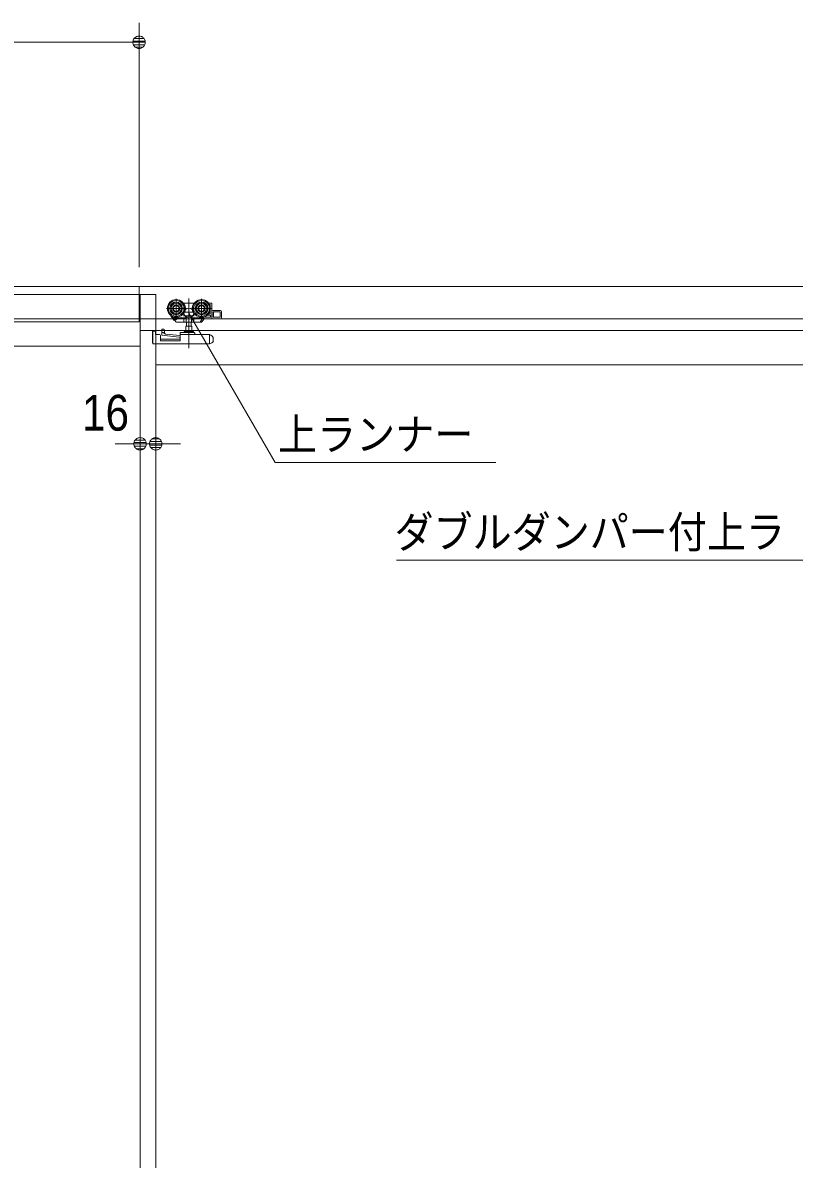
# Model space of a CAD drawing. Units: millimetres, scale not verified. Extents: x -6062 to 6062, y -3045 to 3045.
# Drawn here: x -3424 to -2634, y -543 to 620 of the extents above; entities that cross this region are included whole.
import ezdxf
from ezdxf.enums import TextEntityAlignment as Align

# ---------------------------------------------------------------- set-up
doc = ezdxf.new("R2010")
doc.units = ezdxf.units.MM
doc.header["$LTSCALE"] = 20
for name, color, linetype, lineweight in [('0-0_3一般', 7, 'Continuous', 9), ('0-1_2寸法-3', 7, 'Continuous', 9), ('0-2_2寸法-1', 7, 'Continuous', 9), ('0-3_0', 7, 'Continuous', 9), ('0-4_2寸法-2', 7, 'Continuous', 9)]:
    doc.layers.add(name, color=color, linetype=linetype, lineweight=lineweight)
doc.styles.add('ＭＳ ゴシック', font='')
doc.styles.add('ＭＳ Ｐゴシック', font='')
doc.styles.get('ＭＳ ゴシック').set_extended_font_data('MS Gothic')
doc.styles.get('ＭＳ Ｐゴシック').set_extended_font_data('MS PGothic')

# ---------------------------------------------------------------- blocks, each defined once
blk = doc.blocks.new('_Dot')
at = {"layer": '0-3_0'}
for p, q in [((-10, 0), (-20, 0)), ((9.78, 2), (-9.78, 2)), ((7.99, 6), (-7.99, 6)), ((9.16, -3.98), (-9.16, -3.98)), ((6, -7.98), (-6, -7.98))]:
    blk.add_line(p, q, dxfattribs=at)
for points in [[(10, 0), (9.92, 1.25), (9.69, 2.49), (9.3, 3.68), (8.76, 4.82), (8.09, 5.88), (7.29, 6.85), (6.37, 7.71), (5.36, 8.44), (4.26, 9.05), (3.09, 9.51), (1.87, 9.82), (0.63, 9.98), (-0.63, 9.98), (-1.87, 9.82), (-3.09, 9.51), (-4.26, 9.05), (-5.36, 8.44), (-6.37, 7.71), (-7.29, 6.85), (-8.09, 5.88), (-8.76, 4.82), (-9.3, 3.68), (-9.69, 2.49), (-9.92, 1.25), (-10, 0), (0, 0)], [(-10, 0), (-9.92, -1.25), (-9.69, -2.49), (-9.3, -3.68), (-8.76, -4.82), (-8.09, -5.88), (-7.29, -6.85), (-6.37, -7.71), (-5.36, -8.44), (-4.26, -9.05), (-3.09, -9.51), (-1.87, -9.82), (-0.63, -9.98), (0.63, -9.98), (1.87, -9.82), (3.09, -9.51), (4.26, -9.05), (5.36, -8.44), (6.37, -7.71), (7.29, -6.85), (8.09, -5.88), (8.76, -4.82), (9.3, -3.68), (9.69, -2.49), (9.92, -1.25), (10, 0), (0, 0)]]:
    blk.add_lwpolyline(points, close=True, dxfattribs=at)
blk = doc.blocks.new('グループ-63')
at = {"layer": '0-0_3一般'}
blk.add_line((-55696.5, 7000), (-4456.5, 7000), dxfattribs=at)
blk = doc.blocks.new('グループ-64')
at = {"layer": '0-0_3一般'}
for p, q in [((-54000, 6840), (-30000, 6840)), ((-30320, 6840), (-30320, -40000)), ((-30000, 6840), (-30000, -40000)), ((-29582, 6750), (-29582, 6354)), ((-29322, 6758.4), (-29322, 5738.4)), ((-29062, 6750), (-29062, 6354)), ((-29384, 6552), (-29780, 6552)), ((-29439.5, 6662), (-29422, 6662)), ((-29422, 6662), (-29222, 6662)), ((-29422, 6659.3), (-29422, 6662)), ((-29422, 6654.4), (-29422, 6659.3)), ((-29422, 6634.4), (-29422, 6654.4)), ((-28864, 6552), (-29260, 6552)), ((-29222, 6662), (-29204.5, 6662)), ((-29222, 6662), (-29222, 6659.3)), ((-29222, 6659.3), (-29222, 6654.4)), ((-29222, 6654.4), (-29222, 6634.4)), ((-28919.5, 6662), (-28862, 6662)), ((-28900.8, 6632), (-28894, 6632)), ((-28884, 6622), (-28884, 6578.7)), ((-28884, 6525.2), (-28884, 6452)), ((-28852, 6352), (-28852, 6652)), ((-6330, 6340), (-54000, 6340)), ((-29687.5, 6406.1), (-29691, 6403.9)), ((-29648.8, 6366.5), (-29665.8, 6392.7)), ((-29394, 6362), (-29640.4, 6362)), ((-29634, 6362), (-29600.8, 6310.9)), ((-29625.6, 6303.3), (-29613, 6311.4)), ((-29601.2, 6311.1), (-29600.8, 6310.9)), ((-29522.2, 6362), (-29600.8, 6310.9)), ((-29431.8, 6452.4), (-29432, 6452.5)), ((-29422, 6398), (-29432, 6398)), ((-29425.9, 6362), (-29425.9, 6282)), ((-29422, 6398), (-29422, 6449.5)), ((-29393.5, 6362), (-29394, 6362)), ((-29378.2, 6372), (-29378.2, 6282)), ((-29265.8, 6282), (-29265.8, 6372)), ((-29265.7, 6371.5), (-29265.8, 6372)), ((-29039.3, 6362), (-29250, 6362)), ((-29222, 6449.5), (-29222, 6398)), ((-29218.1, 6362), (-29218.1, 6282)), ((-29212.2, 6452.4), (-29212, 6452.5)), ((-29092.3, 6272), (-29085.8, 6282)), ((-29033.9, 6362), (-29085.8, 6282)), ((-29011.1, 6342), (-29053.6, 6276.5)), ((-29033.9, 6362), (-29027.4, 6372)), ((-29011.1, 6362), (-29033.9, 6362)), ((-29024.9, 6375.8), (-29027.4, 6372)), ((-29001.1, 6342), (-29023, 6342)), ((-29011.1, 6352), (-29011.1, 6362)), ((-28978.2, 6392.7), (-28991.6, 6372)), ((-28991.6, 6372), (-28882, 6372)), ((-28882, 6412), (-28948.9, 6412)), ((-28894, 6442), (-28919.5, 6442)), ((-28882, 6372), (-28882, 6412)), ((-28852, 6342), (-28672, 6342)), ((-28672, 6512), (-28832, 6512)), ((-28822, 6482), (-28822, 6372)), ((-28682, 6482), (-28822, 6482)), ((-28822, 6372), (-28682, 6372)), ((-28818.4, 6372), (-28818.4, 6482)), ((-28682, 6372), (-28682, 6482)), ((-28652, 6492), (-28652, 6362)), ((-30064, 6084), (-30062, 6084)), ((-30064, 6074), (-30064, 6084)), ((-30064, 6074), (-30064, 5860)), ((-30062, 6086), (-30002, 6086)), ((-30062, 5826), (-30062, 6086)), ((-30000, -39740), (-30000, 6100)), ((-29878, 6122.8), (-29878, 6124.4)), ((-29878, 6124.4), (-29878, 6124.4)), ((-29878, 6116), (-29878, 6122.8)), ((-29878, 6062.3), (-29878, 6116)), ((-29878, 6062.3), (-29848, 6059.1)), ((-29878, 6002), (-29878, 6062.3)), ((-29838, 6124.7), (-29877.6, 6124.7)), ((-29848, 6059.1), (-29798, 6027.6)), ((-29837.6, 6124.7), (-29838, 6124.7)), ((-29825.4, 6118.6), (-29825.7, 6119.2)), ((-29818, 6092), (-29818, 6040.2)), ((-29420, 6272), (-29576.6, 6272)), ((-29492, 6056), (-29375.3, 6056)), ((-29420.3, 6272), (-29420, 6272)), ((-29375.7, 6272), (-29420, 6272)), ((-29410, 6080), (-29234, 6080)), ((-29259, 6190), (-29385, 6190)), ((-29385, 6190), (-29385, 6080)), ((-29375.9, 6272.1), (-29375.7, 6272)), ((-29268.7, 6056), (-29375.3, 6056)), ((-29371.5, 6272), (-29371.5, 6190)), ((-29272.5, 6190), (-29272.5, 6272)), ((-29268.7, 6056), (-29212, 6056)), ((-29268.1, 6272.1), (-29268.3, 6272)), ((-29259, 6080), (-29259, 6190)), ((-29097.8, 6272), (-29224, 6272)), ((-29223.7, 6272), (-29224, 6272)), ((-29097.8, 6272), (-29092.3, 6272)), ((-29062, 6272), (-29092.3, 6272)), ((-30062, 5826), (-28902, 5826)), ((-29902, 5888), (-29902, 5996)), ((-29502, 5926), (-29902, 5926)), ((-29502, 5888), (-29902, 5888)), ((-29519.9, 5963.7), (-29878, 6002)), ((-29798, 6027.6), (-29502, 5996)), ((-29502, 6026), (-29502, 6046)), ((-29502, 6026), (-29502, 6006)), ((-29502, 5888), (-29502, 6006)), ((-29492, 6016), (-28903.8, 6016)), ((-29202, 6046), (-29202, 6026)), ((-28902, 6006.3), (-28902, 6006)), ((-28902, 6006), (-28902, 5826)), ((-28902, 5826), (-28882.6, 5833.3)), ((-28900.3, 6015.3), (-28892.5, 6012.4)), ((-28882.6, 6008.7), (-28892.5, 6012.4)), ((-28882.6, 6008.7), (-28873.9, 6005.4)), ((-28847.4, 5846.5), (-28882.6, 5833.3)), ((-28822, 5860), (-28847.4, 5860)), ((-28847.4, 5860), (-28847.4, 5846.5)), ((-28822, 5930.5), (-28822, 5860)), ((-53680, 5780), (-30320, 5780)), ((-30000, 5400), (-6640, 5400))]:
    blk.add_line(p, q, dxfattribs=at)
for points in [[(-53990, 6860), (-53990, 7000), (-6330, 7000), (-6330, 6340)], [(-29625.6, 6303.3), (-29675.5, 6380.1), (-29691, 6403.9)], [(-29593.3, 6281.1), (-29611.7, 6309.4), (-29648.8, 6366.5)], [(-29611.7, 6309.4), (-29611.9, 6309.7), (-29612, 6310), (-29612.1, 6310.2), (-29612.2, 6310.5), (-29612.2, 6310.7), (-29612.2, 6311), (-29612.2, 6311.2), (-29612.2, 6311.4), (-29612.1, 6311.5), (-29612, 6311.7), (-29611.8, 6311.8), (-29611.6, 6312), (-29611.4, 6312.1), (-29611.1, 6312.2), (-29610.8, 6312.2), (-29610.5, 6312.3), (-29610.2, 6312.3), (-29609.8, 6312.4), (-29609.4, 6312.4), (-29608.9, 6312.4), (-29608.5, 6312.3), (-29608, 6312.3), (-29607.5, 6312.3), (-29607.1, 6312.2), (-29606.7, 6312.2), (-29606.2, 6312.1), (-29605.8, 6312.1), (-29605.4, 6312), (-29605, 6312), (-29604.6, 6311.9), (-29604.2, 6311.8), (-29603.8, 6311.8), (-29603.4, 6311.7), (-29603, 6311.6), (-29602.6, 6311.5), (-29602.2, 6311.4), (-29601.9, 6311.3), (-29601.5, 6311.2), (-29601.2, 6311.1)], [(-29422, 6449.5), (-29422.3, 6449.6), (-29422.5, 6449.7), (-29422.8, 6449.7), (-29423, 6449.8), (-29423.3, 6449.9), (-29423.5, 6449.9), (-29423.8, 6450), (-29424, 6450.1), (-29424.3, 6450.2), (-29424.5, 6450.2), (-29424.8, 6450.3), (-29425, 6450.4), (-29425.3, 6450.5), (-29425.5, 6450.5), (-29425.8, 6450.6), (-29426, 6450.7), (-29426.3, 6450.8), (-29426.5, 6450.8), (-29426.8, 6450.9), (-29427, 6451), (-29427.3, 6451.1), (-29427.5, 6451.1), (-29427.8, 6451.2), (-29428, 6451.3), (-29428.3, 6451.4), (-29428.5, 6451.4), (-29428.8, 6451.5), (-29429, 6451.6), (-29429.3, 6451.7), (-29429.5, 6451.7), (-29429.8, 6451.8), (-29430, 6451.9), (-29430.3, 6452), (-29430.5, 6452), (-29430.8, 6452.1), (-29431, 6452.2), (-29431.3, 6452.3), (-29431.5, 6452.3), (-29431.8, 6452.4)], [(-29425.9, 6282), (-29425.9, 6281.7), (-29425.9, 6281.3), (-29425.8, 6281), (-29425.8, 6280.7), (-29425.7, 6280.4), (-29425.7, 6280.1), (-29425.6, 6279.8), (-29425.6, 6279.4), (-29425.5, 6279.1), (-29425.4, 6278.8), (-29425.4, 6278.5), (-29425.3, 6278.2), (-29425.2, 6277.9), (-29425.1, 6277.6), (-29425, 6277.3), (-29424.9, 6276.9), (-29424.8, 6276.6), (-29424.7, 6276.3), (-29424.6, 6276), (-29424.4, 6275.7), (-29424.3, 6275.4), (-29424.2, 6275.1), (-29424, 6274.8), (-29423.8, 6274.6), (-29423.7, 6274.3), (-29423.5, 6274.1), (-29423.3, 6273.8), (-29423.1, 6273.6), (-29422.9, 6273.4), (-29422.7, 6273.2), (-29422.5, 6273), (-29422.2, 6272.9), (-29422, 6272.7), (-29421.7, 6272.6), (-29421.5, 6272.4), (-29421.2, 6272.3), (-29420.9, 6272.2), (-29420.6, 6272.1), (-29420.3, 6272)], [(-29212, 6398), (-29222, 6398), (-29422, 6398)], [(-29378.2, 6372), (-29378.3, 6371.5), (-29378.4, 6371), (-29378.5, 6370.5), (-29378.6, 6370.1), (-29378.8, 6369.6), (-29378.9, 6369.2), (-29379.1, 6368.8), (-29379.3, 6368.4), (-29379.6, 6368), (-29379.8, 6367.6), (-29380.1, 6367.2), (-29380.4, 6366.9), (-29380.8, 6366.5), (-29381.1, 6366.2), (-29381.5, 6365.9), (-29381.9, 6365.6), (-29382.4, 6365.3), (-29382.8, 6365), (-29383.3, 6364.8), (-29383.8, 6364.5), (-29384.3, 6364.3), (-29384.8, 6364.1), (-29385.3, 6363.9), (-29385.9, 6363.7), (-29386.4, 6363.5), (-29386.9, 6363.3), (-29387.4, 6363.1), (-29387.9, 6363), (-29388.4, 6362.8), (-29388.9, 6362.7), (-29389.4, 6362.6), (-29389.9, 6362.5), (-29390.4, 6362.4), (-29391, 6362.3), (-29391.5, 6362.2), (-29392, 6362.1), (-29392.5, 6362.1), (-29393, 6362), (-29393.5, 6362)], [(-29378.2, 6282), (-29378.2, 6281.7), (-29378.2, 6281.4), (-29378.2, 6281.2), (-29378.2, 6280.9), (-29378.2, 6280.6), (-29378.2, 6280.3), (-29378.2, 6280.1), (-29378.2, 6279.8), (-29378.2, 6279.5), (-29378.2, 6279.2), (-29378.2, 6278.9), (-29378.2, 6278.7), (-29378.2, 6278.4), (-29378.2, 6278.1), (-29378.1, 6277.8), (-29378.1, 6277.5), (-29378.1, 6277.2), (-29378.1, 6276.9), (-29378.1, 6276.7), (-29378.1, 6276.4), (-29378.1, 6276.1), (-29378.1, 6275.8), (-29378, 6275.5), (-29378, 6275.3), (-29377.9, 6275), (-29377.9, 6274.7), (-29377.8, 6274.5), (-29377.7, 6274.3), (-29377.6, 6274), (-29377.5, 6273.8), (-29377.3, 6273.6), (-29377.2, 6273.4), (-29377, 6273.2), (-29376.9, 6273), (-29376.7, 6272.8), (-29376.5, 6272.6), (-29376.3, 6272.4), (-29376.1, 6272.3), (-29375.9, 6272.1)], [(-29265.8, 6282), (-29265.8, 6281.7), (-29265.8, 6281.4), (-29265.8, 6281.2), (-29265.8, 6280.9), (-29265.8, 6280.6), (-29265.8, 6280.3), (-29265.8, 6280.1), (-29265.8, 6279.8), (-29265.8, 6279.5), (-29265.8, 6279.2), (-29265.8, 6278.9), (-29265.8, 6278.7), (-29265.8, 6278.4), (-29265.8, 6278.1), (-29265.9, 6277.8), (-29265.9, 6277.5), (-29265.9, 6277.2), (-29265.9, 6276.9), (-29265.9, 6276.7), (-29265.9, 6276.4), (-29265.9, 6276.1), (-29265.9, 6275.8), (-29266, 6275.5), (-29266, 6275.3), (-29266.1, 6275), (-29266.1, 6274.7), (-29266.2, 6274.5), (-29266.3, 6274.3), (-29266.4, 6274), (-29266.5, 6273.8), (-29266.7, 6273.6), (-29266.8, 6273.4), (-29267, 6273.2), (-29267.1, 6273), (-29267.3, 6272.8), (-29267.5, 6272.6), (-29267.7, 6272.4), (-29267.9, 6272.3), (-29268.1, 6272.1)], [(-29250, 6362), (-29250.5, 6362), (-29251, 6362), (-29251.5, 6362.1), (-29252, 6362.1), (-29252.5, 6362.2), (-29253, 6362.3), (-29253.6, 6362.4), (-29254.1, 6362.5), (-29254.6, 6362.6), (-29255.1, 6362.7), (-29255.6, 6362.8), (-29256.1, 6363), (-29256.6, 6363.1), (-29257.1, 6363.3), (-29257.6, 6363.5), (-29258.1, 6363.7), (-29258.7, 6363.9), (-29259.2, 6364.1), (-29259.7, 6364.3), (-29260.2, 6364.5), (-29260.7, 6364.8), (-29261.2, 6365), (-29261.6, 6365.3), (-29262.1, 6365.6), (-29262.5, 6365.9), (-29262.9, 6366.2), (-29263.2, 6366.5), (-29263.6, 6366.9), (-29263.9, 6367.2), (-29264.2, 6367.6), (-29264.4, 6368), (-29264.7, 6368.4), (-29264.9, 6368.8), (-29265.1, 6369.2), (-29265.2, 6369.6), (-29265.4, 6370.1), (-29265.5, 6370.5), (-29265.6, 6371), (-29265.7, 6371.5)], [(-29218.1, 6282), (-29218.1, 6281.7), (-29218.1, 6281.3), (-29218.2, 6281), (-29218.2, 6280.7), (-29218.3, 6280.4), (-29218.3, 6280.1), (-29218.4, 6279.8), (-29218.4, 6279.4), (-29218.5, 6279.1), (-29218.6, 6278.8), (-29218.6, 6278.5), (-29218.7, 6278.2), (-29218.8, 6277.9), (-29218.9, 6277.6), (-29219, 6277.3), (-29219.1, 6276.9), (-29219.2, 6276.6), (-29219.3, 6276.3), (-29219.4, 6276), (-29219.6, 6275.7), (-29219.7, 6275.4), (-29219.8, 6275.1), (-29220, 6274.8), (-29220.2, 6274.6), (-29220.3, 6274.3), (-29220.5, 6274.1), (-29220.7, 6273.8), (-29220.9, 6273.6), (-29221.1, 6273.4), (-29221.3, 6273.2), (-29221.5, 6273), (-29221.8, 6272.9), (-29222, 6272.7), (-29222.3, 6272.6), (-29222.5, 6272.4), (-29222.8, 6272.3), (-29223.1, 6272.2), (-29223.4, 6272.1), (-29223.7, 6272)], [(-29222, 6449.5), (-29221.7, 6449.6), (-29221.5, 6449.7), (-29221.2, 6449.7), (-29221, 6449.8), (-29220.7, 6449.9), (-29220.5, 6449.9), (-29220.2, 6450), (-29220, 6450.1), (-29219.7, 6450.2), (-29219.5, 6450.2), (-29219.2, 6450.3), (-29219, 6450.4), (-29218.7, 6450.5), (-29218.5, 6450.5), (-29218.2, 6450.6), (-29218, 6450.7), (-29217.7, 6450.8), (-29217.5, 6450.8), (-29217.2, 6450.9), (-29217, 6451), (-29216.7, 6451.1), (-29216.5, 6451.1), (-29216.2, 6451.2), (-29216, 6451.3), (-29215.7, 6451.4), (-29215.5, 6451.4), (-29215.2, 6451.5), (-29215, 6451.6), (-29214.7, 6451.7), (-29214.5, 6451.7), (-29214.2, 6451.8), (-29214, 6451.9), (-29213.7, 6452), (-29213.5, 6452), (-29213.2, 6452.1), (-29213, 6452.2), (-29212.7, 6452.3), (-29212.5, 6452.3), (-29212.2, 6452.4)], [(-28852, 6352), (-28852, 6342), (-29001.1, 6342)], [(-30320, -39740), (-30320, 6100), (-6320, 6100)], [(-29922, 6016), (-30002, 6016), (-30002, 6086)], [(-29877.6, 6124.7), (-29877.7, 6124.7), (-29877.7, 6124.7), (-29877.7, 6124.7), (-29877.7, 6124.7), (-29877.7, 6124.7), (-29877.7, 6124.7), (-29877.7, 6124.7), (-29877.7, 6124.7), (-29877.8, 6124.7), (-29877.8, 6124.7), (-29877.8, 6124.7), (-29877.8, 6124.6), (-29877.8, 6124.6), (-29877.8, 6124.6), (-29877.8, 6124.6), (-29877.8, 6124.6), (-29877.8, 6124.6), (-29877.9, 6124.6), (-29877.9, 6124.6), (-29877.9, 6124.6), (-29877.9, 6124.6), (-29877.9, 6124.6), (-29877.9, 6124.6), (-29877.9, 6124.6), (-29877.9, 6124.6), (-29877.9, 6124.5), (-29877.9, 6124.5), (-29877.9, 6124.5), (-29878, 6124.5), (-29878, 6124.5), (-29878, 6124.5), (-29878, 6124.5), (-29878, 6124.5), (-29878, 6124.5), (-29878, 6124.4), (-29878, 6124.4), (-29878, 6124.4), (-29878, 6124.4), (-29878, 6124.4)], [(-29825.8, 6119.2), (-29825.9, 6119.5), (-29826.1, 6119.8), (-29826.3, 6120.1), (-29826.5, 6120.4), (-29826.7, 6120.6), (-29826.9, 6120.9), (-29827.1, 6121.1), (-29827.3, 6121.4), (-29827.6, 6121.6), (-29827.8, 6121.8), (-29828.1, 6122), (-29828.3, 6122.2), (-29828.6, 6122.4), (-29828.9, 6122.6), (-29829.2, 6122.8), (-29829.5, 6122.9), (-29829.9, 6123.1), (-29830.2, 6123.2), (-29830.5, 6123.3), (-29830.9, 6123.4), (-29831.3, 6123.5), (-29831.6, 6123.6), (-29832, 6123.7), (-29832.3, 6123.8), (-29832.7, 6123.9), (-29833, 6124), (-29833.4, 6124.1), (-29833.8, 6124.2), (-29834.1, 6124.2), (-29834.5, 6124.3), (-29834.8, 6124.3), (-29835.2, 6124.4), (-29835.5, 6124.5), (-29835.9, 6124.5), (-29836.2, 6124.5), (-29836.6, 6124.6), (-29836.9, 6124.6), (-29837.3, 6124.6), (-29837.6, 6124.7)], [(-29818.1, 6092.1), (-29818.1, 6092.8), (-29818.2, 6093.5), (-29818.2, 6094.2), (-29818.2, 6094.9), (-29818.3, 6095.6), (-29818.3, 6096.3), (-29818.4, 6097), (-29818.4, 6097.8), (-29818.5, 6098.5), (-29818.6, 6099.2), (-29818.7, 6099.9), (-29818.8, 6100.6), (-29819, 6101.3), (-29819.1, 6102), (-29819.3, 6102.7), (-29819.4, 6103.4), (-29819.6, 6104), (-29819.8, 6104.7), (-29819.9, 6105.4), (-29820.1, 6106.1), (-29820.3, 6106.8), (-29820.6, 6107.5), (-29820.8, 6108.2), (-29821, 6108.9), (-29821.3, 6109.5), (-29821.5, 6110.2), (-29821.7, 6110.9), (-29822, 6111.5), (-29822.3, 6112.2), (-29822.6, 6112.8), (-29822.8, 6113.5), (-29823.1, 6114.1), (-29823.4, 6114.8), (-29823.7, 6115.4), (-29824.1, 6116.1), (-29824.4, 6116.7), (-29824.7, 6117.3), (-29825, 6118), (-29825.4, 6118.6)], [(-29224, 6272), (-29268.3, 6272), (-29375.7, 6272)], [(-30064, 5860), (-30063.4, 5853.7), (-30062, 5848.8)], [(-28892.5, 6012.4), (-28892.8, 6012.3), (-28893.1, 6012.2), (-28893.4, 6012.1), (-28893.7, 6012), (-28894, 6012), (-28894.3, 6011.8), (-28894.6, 6011.7), (-28894.9, 6011.6), (-28895.2, 6011.5), (-28895.5, 6011.4), (-28895.8, 6011.3), (-28896.1, 6011.2), (-28896.4, 6011.1), (-28896.7, 6011), (-28897, 6010.9), (-28897.3, 6010.7), (-28897.6, 6010.6), (-28897.9, 6010.5), (-28898.2, 6010.4), (-28898.5, 6010.2), (-28898.8, 6010.1), (-28899.1, 6010), (-28899.4, 6009.8), (-28899.6, 6009.7), (-28899.9, 6009.5), (-28900.1, 6009.3), (-28900.4, 6009.2), (-28900.6, 6009), (-28900.8, 6008.8), (-28900.9, 6008.5), (-28901.1, 6008.3), (-28901.3, 6008.1), (-28901.4, 6007.9), (-28901.5, 6007.6), (-28901.6, 6007.4), (-28901.7, 6007.1), (-28901.8, 6006.8), (-28901.9, 6006.6), (-28902, 6006.3)]]:
    blk.add_lwpolyline(points, dxfattribs=at)
blk.add_lwpolyline([(-30340, 7000), (-30340, 6280), (-53640, 6280), (-53640, 7000)], close=True, dxfattribs=at)
for centre, radius in [((-29582, 6552), 180), ((-29582, 6552), 160), ((-29582, 6552), 130), ((-29582, 6552), 126), ((-29582, 6552), 104), ((-29582, 6552), 74), ((-29582, 6552), 60), ((-29062, 6552), 180), ((-29062, 6552), 160), ((-29062, 6552), 130), ((-29062, 6552), 126), ((-29062, 6552), 104), ((-29062, 6552), 74), ((-29062, 6552), 60)]:
    blk.add_circle(centre, radius, dxfattribs=at)
for centre, radius, start, end in [((-29582, 6552), 190, 327.3631, 32.6369), ((-29062, 6552), 190, 147.3631, 212.6369), ((-28894, 6622), 10, 0, 90), ((-28862, 6652), 10, 0, 90), ((-28832, 6532), 20, 180, 270), ((-29640.4, 6372), 10, 213, 270), ((-29039.3, 6372), 10, 270, 327), ((-29001.1, 6352), 10, 180, 270), ((-28904, 6462), 20, 270, 0), ((-28894, 6452), 10, 270, 0), ((-28672, 6492), 20, 0, 90), ((-28672, 6362), 20, 270, 0), ((-29576.6, 6292), 20, 213, 270), ((-29492, 6046), 10, 90, 180), ((-29410, 6068), 12, 90, 180), ((-29410, 6068), 12, 180, 270), ((-29234, 6068), 12, 0, 90), ((-29234, 6068), 12, 270, 0), ((-29212, 6046), 10, 0, 90), ((-29097.8, 6282), 10, 270, 327), ((-29062, 6282), 10, 270, 327), ((-29922, 5996), 20, 0, 90), ((-29522, 5943.8), 20, 0, 83.89836), ((-29492, 6006), 10, 90, 180), ((-29192, 6026), 10, 180, 270), ((-28903.8, 6006), 10, 69.44395, 90), ((-28902, 5930.5), 80, 0, 69.44395)]:
    blk.add_arc(centre, radius, start, end, dxfattribs=at)
blk = doc.blocks.new('グループ-65')
at = {"layer": '0-0_3一般'}
for name in ['グループ-63', 'グループ-64']:
    blk.add_blockref(name, (0, 0), dxfattribs=at)

msp = doc.modelspace()

# ---------------------------------------------------------------- linework, layer by layer
at = {"layer": '0-1_2寸法-3'}
for p, q in [((-3253.43, 327.83), (-3253.77, 327.83)), ((-3253.43, 327.83), (-3253.77, 327.83)), ((-3248.71, 323.83), (-3258.49, 323.83)), ((-3249.6, 319.83), (-3257.6, 319.83))]:
    msp.add_line(p, q, dxfattribs=at)
for points in [[(-2939.44, 170), (-3165.36, 170), (-3253.6, 322.84)], [(-3041.06, 70), (-2442.22, 70), (-2295.98, 323.3)]]:
    msp.add_lwpolyline(points, dxfattribs=at)
msp.add_circle((-3253.6, 322.84), 5.01, dxfattribs=at)
msp.add_circle((-3253.6, 322.84), 5.01, dxfattribs=at)
at = {"layer": '0-2_2寸法-1'}
for p, q in [((-3304.5, 370), (-3304.5, 620)), ((-3317.21, 600), (-4456.79, 600))]:
    msp.add_line(p, q, dxfattribs=at)
at = {"layer": '0-4_2寸法-2'}
for p, q in [((-3303.5, 209), (-3303.3, 209)), ((-3287.5, 208), (-3287.5, 209)), ((-3316.21, 189), (-3328.92, 189)), ((-3303.5, 189), (-3287.5, 189)), ((-3274.79, 189), (-3262.08, 189))]:
    msp.add_line(p, q, dxfattribs=at)

# ---------------------------------------------------------------- block references
at = {"layer": '0-0_3一般', "xscale": 0.05, "yscale": 0.05}
msp.add_blockref('グループ-65', (-1787.5, 0), dxfattribs=at)
at = {"layer": '0-2_2寸法-1', "xscale": 0.6356201, "yscale": 0.6356201}
msp.add_blockref('_Dot', (-3304.5, 600), dxfattribs=at)
at = {"layer": '0-4_2寸法-2', "xscale": 0.6356201, "yscale": 0.6356201}
msp.add_blockref('_Dot', (-3303.5, 189), dxfattribs=at)
at = {"layer": '0-4_2寸法-2', "xscale": 0.6356201, "yscale": 0.6356201, "rotation": 180}
msp.add_blockref('_Dot', (-3287.5, 189), dxfattribs=at)

# ---------------------------------------------------------------- texts
at = {"layer": '0-1_2寸法-3', "style": 'ＭＳ ゴシック', "width": 0.9}
for s, p in [('上ランナー', (-3162.33, 172.77)), ('ダブルダンパー付上ラ', (-3043.16, 72.77))]:
    msp.add_text(s, height=32.55, dxfattribs=at).set_placement(p, align=Align.BOTTOM_LEFT)
at = {"layer": '0-4_2寸法-2', "style": 'ＭＳ Ｐゴシック', "width": 0.9}
msp.add_text('16', height=36.66, dxfattribs=at).set_placement((-3362.83, 191.48), align=Align.BOTTOM_LEFT)

doc.saveas('drawing.dxf')
